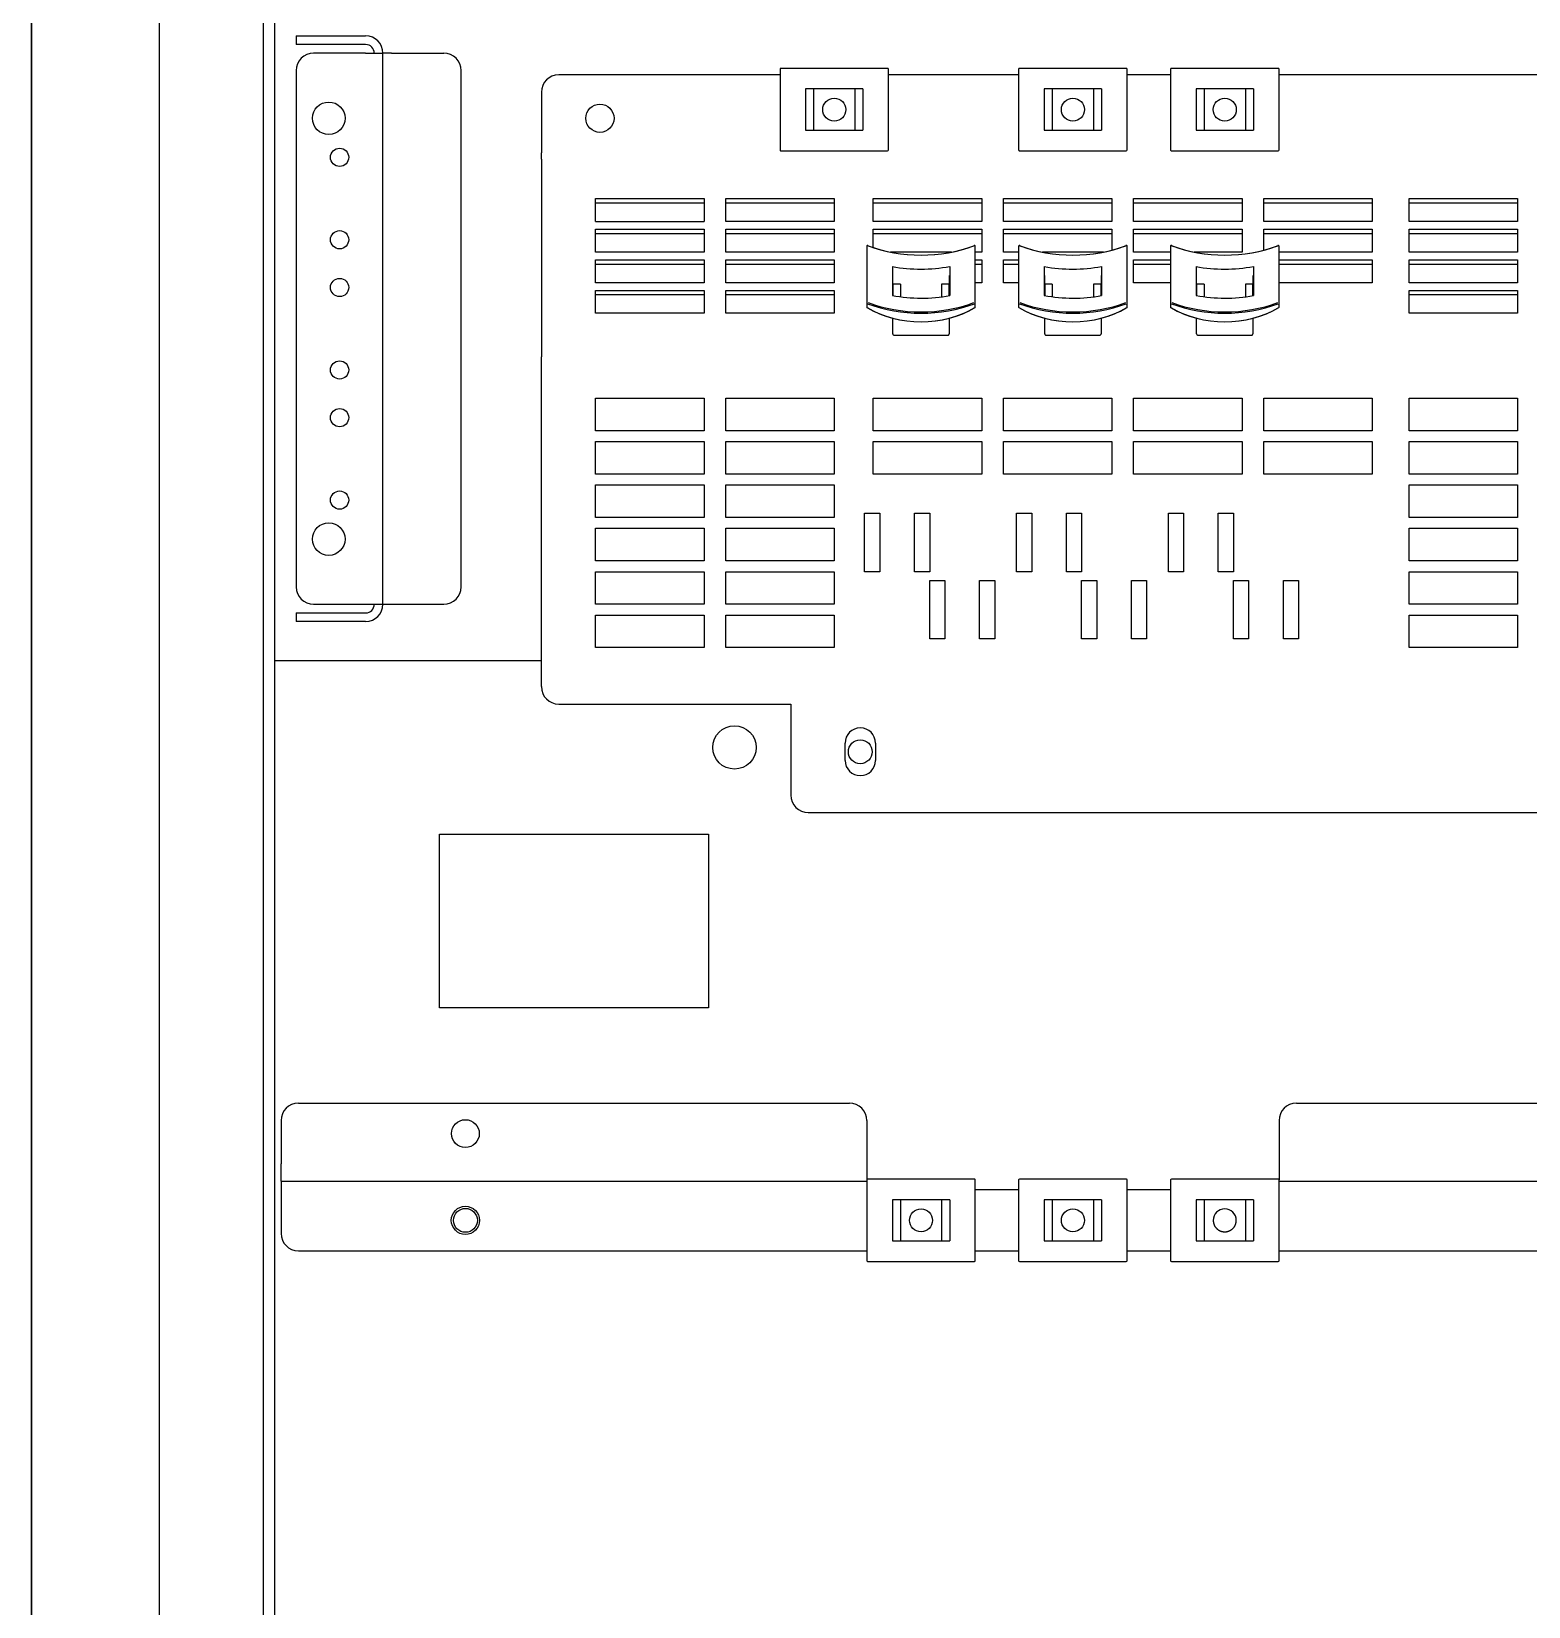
# Model space of a CAD drawing. Header units: inches. Extents: x 0 to 420, y 0 to 297.
# Drawn here: x 155.14 to 182.74, y 150.77 to 179.81 of the extents above; entities that cross this region are included whole.
import ezdxf

# ---------------------------------------------------------------- set-up
doc = ezdxf.new("R2010")
doc.units = ezdxf.units.IN
doc.layers.add('Default', color=7, linetype='Continuous')
doc.layers.add('DV1_Default', color=7, linetype='Continuous')

# ---------------------------------------------------------------- blocks, each defined once
blk = doc.blocks.new('SE')
at = {"layer": 'DV1_Default', "color": 7, "linetype": 'Continuous', "ltscale": 25.4}
for p, q in [((155.145, 238.772), (155.145, 63.492)), ((155.145, 63.492), (155.145, 238.772)), ((155.145, 238.772), (155.145, 63.492)), ((157.505, 69.572), (157.505, 232.692)), ((159.425, 131.732), (159.425, 213.972)), ((159.625, 213.972), (159.625, 131.732)), ((160.025, 179.732), (160.025, 179.572)), ((160.025, 179.732), (160.345, 179.732)), ((160.345, 179.572), (160.025, 179.572)), ((160.345, 179.732), (161.305, 179.732)), ((161.305, 179.572), (160.345, 179.572)), ((161.305, 179.412), (160.345, 179.412)), ((161.305, 179.412), (161.625, 179.412)), ((161.785, 179.412), (161.625, 179.412)), ((161.625, 169.252), (161.625, 179.412)), ((161.785, 179.412), (162.745, 179.412)), ((160.025, 179.092), (160.025, 169.572)), ((163.065, 169.572), (163.065, 179.092)), ((168.945, 179.012), (164.865, 179.012)), ((168.945, 179.116), (168.945, 177.628)), ((170.929, 179.132), (168.961, 179.132)), ((170.945, 177.628), (170.945, 179.116)), ((173.345, 179.012), (170.945, 179.012)), ((173.345, 179.116), (173.345, 177.628)), ((175.329, 179.132), (173.361, 179.132)), ((175.345, 177.628), (175.345, 179.116)), ((176.145, 179.012), (175.345, 179.012)), ((176.145, 179.116), (176.145, 177.628)), ((178.129, 179.132), (176.161, 179.132)), ((178.145, 177.628), (178.145, 179.116)), ((192.825, 179.012), (178.145, 179.012)), ((164.545, 178.692), (164.545, 177.572)), ((169.417, 178.752), (169.417, 177.992)), ((170.473, 178.752), (169.417, 178.752)), ((169.565, 178.752), (169.565, 177.992)), ((170.325, 178.752), (170.325, 177.992)), ((170.473, 178.752), (170.473, 177.992)), ((173.817, 178.752), (173.817, 177.992)), ((174.873, 178.752), (173.817, 178.752)), ((173.965, 178.752), (173.965, 177.992)), ((174.725, 178.752), (174.725, 177.992)), ((174.873, 178.752), (174.873, 177.992)), ((176.617, 178.752), (176.617, 177.992)), ((177.673, 178.752), (176.617, 178.752)), ((176.765, 178.752), (176.765, 177.992)), ((177.525, 178.752), (177.525, 177.992)), ((177.673, 178.752), (177.673, 177.992)), ((169.417, 177.992), (170.473, 177.992)), ((173.817, 177.992), (174.873, 177.992)), ((176.617, 177.992), (177.673, 177.992)), ((164.545, 177.458), (164.545, 177.572)), ((164.545, 177.458), (164.545, 174.011)), ((168.961, 177.612), (170.929, 177.612)), ((173.361, 177.612), (175.329, 177.612)), ((176.161, 177.612), (178.129, 177.612)), ((165.545, 176.308), (165.545, 176.731)), ((165.545, 176.731), (167.545, 176.731)), ((167.545, 176.646), (165.545, 176.646)), ((167.545, 176.731), (167.545, 176.308)), ((167.945, 176.308), (167.945, 176.731)), ((167.945, 176.731), (169.945, 176.731)), ((169.945, 176.646), (167.945, 176.646)), ((169.945, 176.731), (169.945, 176.308)), ((170.665, 176.308), (170.665, 176.731)), ((170.665, 176.731), (172.665, 176.731)), ((172.665, 176.646), (170.665, 176.646)), ((172.665, 176.731), (172.665, 176.308)), ((173.065, 176.308), (173.065, 176.731)), ((173.065, 176.731), (175.065, 176.731)), ((175.065, 176.646), (173.065, 176.646)), ((175.065, 176.731), (175.065, 176.308)), ((175.465, 176.308), (175.465, 176.731)), ((175.465, 176.731), (177.465, 176.731)), ((177.465, 176.646), (175.465, 176.646)), ((177.465, 176.731), (177.465, 176.308)), ((177.865, 176.308), (177.865, 176.731)), ((177.865, 176.731), (179.865, 176.731)), ((179.865, 176.646), (177.865, 176.646)), ((179.865, 176.731), (179.865, 176.308)), ((180.545, 176.308), (180.545, 176.731)), ((180.545, 176.731), (182.545, 176.731)), ((182.545, 176.646), (180.545, 176.646)), ((182.545, 176.731), (182.545, 176.308)), ((165.545, 176.308), (167.545, 176.308)), ((169.945, 176.308), (167.945, 176.308)), ((172.665, 176.308), (170.665, 176.308)), ((175.065, 176.308), (173.065, 176.308)), ((177.465, 176.308), (175.465, 176.308)), ((179.865, 176.308), (177.865, 176.308)), ((182.545, 176.308), (180.545, 176.308)), ((165.545, 175.744), (165.545, 176.167)), ((165.545, 176.167), (167.545, 176.167)), ((167.545, 176.082), (165.545, 176.082)), ((167.545, 176.167), (167.545, 175.744)), ((167.945, 175.744), (167.945, 176.167)), ((167.945, 176.167), (169.945, 176.167)), ((169.945, 176.082), (167.945, 176.082)), ((169.945, 176.167), (169.945, 175.744)), ((170.665, 175.828), (170.665, 176.167)), ((170.665, 176.167), (172.665, 176.167)), ((172.665, 176.082), (170.665, 176.082)), ((172.665, 176.167), (172.665, 175.744)), ((173.065, 175.744), (173.065, 176.167)), ((173.065, 176.167), (175.065, 176.167)), ((175.065, 176.082), (173.065, 176.082)), ((175.065, 176.167), (175.065, 175.78)), ((175.465, 175.744), (175.465, 176.167)), ((175.465, 176.167), (177.465, 176.167)), ((177.465, 176.082), (175.465, 176.082)), ((177.465, 176.167), (177.465, 175.744)), ((177.865, 175.78), (177.865, 176.167)), ((177.865, 176.167), (179.865, 176.167)), ((179.865, 176.082), (177.865, 176.082)), ((179.865, 176.167), (179.865, 175.744)), ((180.545, 175.744), (180.545, 176.167)), ((180.545, 176.167), (182.545, 176.167)), ((182.545, 176.082), (180.545, 176.082)), ((182.545, 176.167), (182.545, 175.744)), ((167.545, 175.744), (165.545, 175.744)), ((169.945, 175.744), (167.945, 175.744)), ((170.545, 175.852), (170.545, 174.803)), ((172.108, 175.744), (170.982, 175.744)), ((172.545, 174.803), (172.545, 175.852)), ((172.665, 175.744), (172.545, 175.744)), ((173.345, 175.744), (173.065, 175.744)), ((173.345, 175.852), (173.345, 174.803)), ((174.908, 175.744), (173.782, 175.744)), ((175.345, 174.803), (175.345, 175.852)), ((176.145, 175.744), (175.465, 175.744)), ((176.145, 175.852), (176.145, 174.803)), ((177.465, 175.744), (176.582, 175.744)), ((178.145, 174.803), (178.145, 175.852)), ((179.865, 175.744), (178.145, 175.744)), ((182.545, 175.744), (180.545, 175.744)), ((165.545, 175.18), (165.545, 175.603)), ((165.545, 175.603), (167.545, 175.603)), ((167.545, 175.518), (165.545, 175.518)), ((167.545, 175.603), (167.545, 175.18)), ((167.945, 175.18), (167.945, 175.603)), ((167.945, 175.603), (169.945, 175.603)), ((169.945, 175.518), (167.945, 175.518)), ((169.945, 175.603), (169.945, 175.18)), ((171.017, 175.481), (171.017, 174.945)), ((172.073, 175.481), (172.073, 174.945)), ((172.545, 175.603), (172.665, 175.603)), ((172.665, 175.518), (172.545, 175.518)), ((172.665, 175.603), (172.665, 175.18)), ((173.065, 175.18), (173.065, 175.603)), ((173.065, 175.603), (173.345, 175.603)), ((173.345, 175.518), (173.065, 175.518)), ((173.817, 175.481), (173.817, 174.945)), ((174.873, 175.481), (174.873, 174.945)), ((175.465, 175.18), (175.465, 175.603)), ((175.465, 175.603), (176.145, 175.603)), ((176.145, 175.518), (175.465, 175.518)), ((176.617, 175.481), (176.617, 174.945)), ((177.673, 175.481), (177.673, 174.945)), ((178.145, 175.603), (179.865, 175.603)), ((179.865, 175.518), (178.145, 175.518)), ((179.865, 175.603), (179.865, 175.18)), ((180.545, 175.18), (180.545, 175.603)), ((180.545, 175.603), (182.545, 175.603)), ((182.545, 175.518), (180.545, 175.518)), ((182.545, 175.603), (182.545, 175.18)), ((167.545, 175.18), (165.545, 175.18)), ((169.945, 175.18), (167.945, 175.18)), ((171.025, 175.154), (171.025, 175.316)), ((171.165, 175.154), (171.025, 175.154)), ((171.025, 175.154), (171.025, 174.944)), ((171.165, 175.154), (171.165, 174.926)), ((172.065, 175.154), (171.925, 175.154)), ((171.925, 175.154), (171.925, 174.927)), ((172.065, 175.316), (172.065, 175.154)), ((172.065, 174.944), (172.065, 175.154)), ((172.665, 175.18), (172.545, 175.18)), ((173.345, 175.18), (173.065, 175.18)), ((173.825, 175.154), (173.825, 175.316)), ((173.965, 175.154), (173.825, 175.154)), ((173.825, 175.154), (173.825, 174.944)), ((173.965, 175.154), (173.965, 174.926)), ((174.865, 175.154), (174.725, 175.154)), ((174.725, 175.154), (174.725, 174.927)), ((174.865, 175.316), (174.865, 175.154)), ((174.865, 174.944), (174.865, 175.154)), ((176.145, 175.18), (175.465, 175.18)), ((176.625, 175.154), (176.625, 175.316)), ((176.765, 175.154), (176.625, 175.154)), ((176.625, 175.154), (176.625, 174.944)), ((176.765, 175.154), (176.765, 174.926)), ((177.665, 175.154), (177.525, 175.154)), ((177.525, 175.154), (177.525, 174.927)), ((177.665, 175.316), (177.665, 175.154)), ((177.665, 174.944), (177.665, 175.154)), ((179.865, 175.18), (178.145, 175.18)), ((182.545, 175.18), (180.545, 175.18)), ((165.545, 174.616), (165.545, 175.039)), ((165.545, 175.039), (167.545, 175.039)), ((167.545, 174.954), (165.545, 174.954)), ((167.545, 175.039), (167.545, 174.616)), ((167.945, 174.616), (167.945, 175.039)), ((167.945, 175.039), (169.945, 175.039)), ((169.945, 174.954), (167.945, 174.954)), ((169.945, 175.039), (169.945, 174.616)), ((180.545, 174.616), (180.545, 175.039)), ((180.545, 175.039), (182.545, 175.039)), ((182.545, 174.954), (180.545, 174.954)), ((182.545, 175.039), (182.545, 174.616)), ((167.545, 174.616), (165.545, 174.616)), ((169.945, 174.616), (167.945, 174.616)), ((170.545, 174.803), (170.545, 174.73)), ((172.545, 174.73), (172.545, 174.803)), ((173.345, 174.803), (173.345, 174.73)), ((175.345, 174.73), (175.345, 174.803)), ((176.145, 174.803), (176.145, 174.73)), ((178.145, 174.73), (178.145, 174.803)), ((182.545, 174.616), (180.545, 174.616)), ((171.025, 174.236), (171.025, 174.524)), ((172.065, 174.524), (172.065, 174.236)), ((173.825, 174.236), (173.825, 174.524)), ((174.865, 174.524), (174.865, 174.236)), ((176.625, 174.236), (176.625, 174.524)), ((177.665, 174.524), (177.665, 174.236)), ((164.545, 174.011), (164.545, 173.812)), ((171.049, 174.215), (172.041, 174.215)), ((173.849, 174.215), (174.841, 174.215)), ((176.649, 174.215), (177.641, 174.215)), ((164.545, 167.732), (164.545, 173.812)), ((165.545, 172.452), (165.545, 173.052)), ((165.545, 173.052), (167.545, 173.052)), ((167.545, 173.052), (167.545, 172.452)), ((167.945, 172.452), (167.945, 173.052)), ((167.945, 173.052), (169.945, 173.052)), ((169.945, 173.052), (169.945, 172.452)), ((170.665, 172.452), (170.665, 173.052)), ((170.665, 173.052), (172.665, 173.052)), ((172.665, 173.052), (172.665, 172.452)), ((173.065, 172.452), (173.065, 173.052)), ((173.065, 173.052), (175.065, 173.052)), ((175.065, 173.052), (175.065, 172.452)), ((175.465, 172.452), (175.465, 173.052)), ((175.465, 173.052), (177.465, 173.052)), ((177.465, 173.052), (177.465, 172.452)), ((177.865, 172.452), (177.865, 173.052)), ((177.865, 173.052), (179.865, 173.052)), ((179.865, 173.052), (179.865, 172.452)), ((180.545, 172.452), (180.545, 173.052)), ((180.545, 173.052), (182.545, 173.052)), ((182.545, 173.052), (182.545, 172.452)), ((167.545, 172.452), (165.545, 172.452)), ((165.545, 171.652), (165.545, 172.252)), ((165.545, 172.252), (167.545, 172.252)), ((167.545, 172.252), (167.545, 171.652)), ((169.945, 172.452), (167.945, 172.452)), ((167.945, 171.652), (167.945, 172.252)), ((167.945, 172.252), (169.945, 172.252)), ((169.945, 172.252), (169.945, 171.652)), ((172.665, 172.452), (170.665, 172.452)), ((170.665, 171.652), (170.665, 172.252)), ((170.665, 172.252), (172.665, 172.252)), ((172.665, 172.252), (172.665, 171.652)), ((175.065, 172.452), (173.065, 172.452)), ((173.065, 171.652), (173.065, 172.252)), ((173.065, 172.252), (175.065, 172.252)), ((175.065, 172.252), (175.065, 171.652)), ((177.465, 172.452), (175.465, 172.452)), ((175.465, 171.652), (175.465, 172.252)), ((175.465, 172.252), (177.465, 172.252)), ((177.465, 172.252), (177.465, 171.652)), ((179.865, 172.452), (177.865, 172.452)), ((177.865, 171.652), (177.865, 172.252)), ((177.865, 172.252), (179.865, 172.252)), ((179.865, 172.252), (179.865, 171.652)), ((182.545, 172.452), (180.545, 172.452)), ((180.545, 171.652), (180.545, 172.252)), ((180.545, 172.252), (182.545, 172.252)), ((182.545, 172.252), (182.545, 171.652)), ((167.545, 171.652), (165.545, 171.652)), ((169.945, 171.652), (167.945, 171.652)), ((172.665, 171.652), (170.665, 171.652)), ((175.065, 171.652), (173.065, 171.652)), ((177.465, 171.652), (175.465, 171.652)), ((179.865, 171.652), (177.865, 171.652)), ((182.545, 171.652), (180.545, 171.652)), ((165.545, 170.852), (165.545, 171.452)), ((165.545, 171.452), (167.545, 171.452)), ((167.545, 171.452), (167.545, 170.852)), ((167.945, 170.852), (167.945, 171.452)), ((167.945, 171.452), (169.945, 171.452)), ((169.945, 171.452), (169.945, 170.852)), ((180.545, 170.852), (180.545, 171.452)), ((180.545, 171.452), (182.545, 171.452)), ((182.545, 171.452), (182.545, 170.852)), ((167.545, 170.852), (165.545, 170.852)), ((169.945, 170.852), (167.945, 170.852)), ((170.505, 169.852), (170.505, 170.932)), ((170.505, 170.932), (170.785, 170.932)), ((170.785, 170.932), (170.785, 169.852)), ((171.425, 169.852), (171.425, 170.932)), ((171.425, 170.932), (171.705, 170.932)), ((171.705, 170.932), (171.705, 169.852)), ((173.305, 169.852), (173.305, 170.932)), ((173.305, 170.932), (173.585, 170.932)), ((173.585, 170.932), (173.585, 169.852)), ((174.225, 169.852), (174.225, 170.932)), ((174.225, 170.932), (174.505, 170.932)), ((174.505, 170.932), (174.505, 169.852)), ((176.105, 169.852), (176.105, 170.932)), ((176.105, 170.932), (176.385, 170.932)), ((176.385, 170.932), (176.385, 169.852)), ((177.025, 169.852), (177.025, 170.932)), ((177.025, 170.932), (177.305, 170.932)), ((177.305, 170.932), (177.305, 169.852)), ((182.545, 170.852), (180.545, 170.852)), ((165.545, 170.052), (165.545, 170.652)), ((165.545, 170.652), (167.545, 170.652)), ((167.545, 170.652), (167.545, 170.052)), ((167.945, 170.052), (167.945, 170.652)), ((167.945, 170.652), (169.945, 170.652)), ((169.945, 170.652), (169.945, 170.052)), ((180.545, 170.052), (180.545, 170.652)), ((180.545, 170.652), (182.545, 170.652)), ((182.545, 170.652), (182.545, 170.052)), ((167.545, 170.052), (165.545, 170.052)), ((169.945, 170.052), (167.945, 170.052)), ((182.545, 170.052), (180.545, 170.052)), ((165.545, 169.252), (165.545, 169.852)), ((165.545, 169.852), (167.545, 169.852)), ((167.545, 169.852), (167.545, 169.252)), ((167.945, 169.252), (167.945, 169.852)), ((167.945, 169.852), (169.945, 169.852)), ((169.945, 169.852), (169.945, 169.252)), ((170.785, 169.852), (170.505, 169.852)), ((171.705, 169.852), (171.425, 169.852)), ((171.705, 168.612), (171.705, 169.692)), ((171.705, 169.692), (171.985, 169.692)), ((171.985, 169.692), (171.985, 168.612)), ((172.625, 168.612), (172.625, 169.692)), ((172.625, 169.692), (172.905, 169.692)), ((172.905, 169.692), (172.905, 168.612)), ((173.585, 169.852), (173.305, 169.852)), ((174.505, 169.852), (174.225, 169.852)), ((174.505, 168.612), (174.505, 169.692)), ((174.505, 169.692), (174.785, 169.692)), ((174.785, 169.692), (174.785, 168.612)), ((175.425, 168.612), (175.425, 169.692)), ((175.425, 169.692), (175.705, 169.692)), ((175.705, 169.692), (175.705, 168.612)), ((176.385, 169.852), (176.105, 169.852)), ((177.305, 169.852), (177.025, 169.852)), ((177.305, 168.612), (177.305, 169.692)), ((177.305, 169.692), (177.585, 169.692)), ((177.585, 169.692), (177.585, 168.612)), ((178.225, 168.612), (178.225, 169.692)), ((178.225, 169.692), (178.505, 169.692)), ((178.505, 169.692), (178.505, 168.612)), ((180.545, 169.252), (180.545, 169.852)), ((180.545, 169.852), (182.545, 169.852)), ((182.545, 169.852), (182.545, 169.252)), ((160.025, 169.092), (160.025, 168.932)), ((160.025, 169.092), (160.345, 169.092)), ((160.345, 169.252), (161.305, 169.252)), ((160.345, 169.092), (161.305, 169.092)), ((161.305, 169.252), (161.625, 169.252)), ((161.625, 169.252), (161.785, 169.252)), ((161.785, 169.252), (162.745, 169.252)), ((167.545, 169.252), (165.545, 169.252)), ((165.545, 168.452), (165.545, 169.052)), ((165.545, 169.052), (167.545, 169.052)), ((167.545, 169.052), (167.545, 168.452)), ((169.945, 169.252), (167.945, 169.252)), ((167.945, 168.452), (167.945, 169.052)), ((167.945, 169.052), (169.945, 169.052)), ((169.945, 169.052), (169.945, 168.452)), ((182.545, 169.252), (180.545, 169.252)), ((180.545, 168.452), (180.545, 169.052)), ((180.545, 169.052), (182.545, 169.052)), ((182.545, 169.052), (182.545, 168.452)), ((160.345, 168.932), (160.025, 168.932)), ((161.305, 168.932), (160.345, 168.932)), ((167.545, 168.452), (165.545, 168.452)), ((169.945, 168.452), (167.945, 168.452)), ((171.985, 168.612), (171.705, 168.612)), ((172.905, 168.612), (172.625, 168.612)), ((174.785, 168.612), (174.505, 168.612)), ((175.705, 168.612), (175.425, 168.612)), ((177.585, 168.612), (177.305, 168.612)), ((178.505, 168.612), (178.225, 168.612)), ((182.545, 168.452), (180.545, 168.452)), ((159.625, 168.212), (160.265, 168.212)), ((160.265, 168.212), (164.545, 168.212)), ((164.865, 167.412), (169.145, 167.412)), ((169.145, 167.412), (169.145, 165.732)), ((170.145, 166.372), (170.145, 166.692)), ((170.705, 166.692), (170.705, 166.372)), ((169.465, 165.412), (188.825, 165.412)), ((162.665, 161.812), (162.665, 165.012)), ((162.665, 165.012), (167.625, 165.012)), ((167.625, 165.012), (167.625, 161.812)), ((167.625, 161.812), (162.665, 161.812)), ((160.065, 160.052), (170.225, 160.052)), ((178.465, 160.052), (198.225, 160.052)), ((159.745, 159.732), (159.745, 158.932)), ((170.545, 159.732), (170.545, 158.932)), ((178.145, 159.732), (178.145, 158.932)), ((159.745, 158.612), (159.745, 158.932)), ((170.545, 158.932), (170.545, 158.636)), ((178.145, 158.932), (178.145, 158.636)), ((159.745, 158.612), (170.545, 158.612)), ((159.745, 158.612), (159.745, 158.452)), ((170.545, 158.636), (170.545, 157.148)), ((172.529, 158.652), (170.561, 158.652)), ((172.545, 157.148), (172.545, 158.636)), ((173.345, 158.636), (173.345, 157.148)), ((175.329, 158.652), (173.361, 158.652)), ((175.345, 157.148), (175.345, 158.636)), ((176.145, 158.636), (176.145, 157.148)), ((178.129, 158.652), (176.161, 158.652)), ((178.145, 157.148), (178.145, 158.636)), ((178.145, 158.612), (198.545, 158.612)), ((159.745, 158.452), (159.745, 157.652)), ((171.017, 158.272), (171.017, 157.512)), ((172.073, 158.272), (171.017, 158.272)), ((171.165, 158.272), (171.165, 157.512)), ((171.925, 158.272), (171.925, 157.512)), ((172.073, 158.272), (172.073, 157.512)), ((173.345, 158.452), (172.545, 158.452)), ((173.817, 158.272), (173.817, 157.512)), ((174.873, 158.272), (173.817, 158.272)), ((173.965, 158.272), (173.965, 157.512)), ((174.725, 158.272), (174.725, 157.512)), ((174.873, 158.272), (174.873, 157.512)), ((176.145, 158.452), (175.345, 158.452)), ((176.617, 158.272), (176.617, 157.512)), ((177.673, 158.272), (176.617, 158.272)), ((176.765, 158.272), (176.765, 157.512)), ((177.525, 158.272), (177.525, 157.512)), ((177.673, 158.272), (177.673, 157.512)), ((171.017, 157.512), (172.073, 157.512)), ((173.817, 157.512), (174.873, 157.512)), ((176.617, 157.512), (177.673, 157.512)), ((160.065, 157.332), (170.545, 157.332)), ((170.561, 157.132), (172.529, 157.132)), ((172.545, 157.332), (173.345, 157.332)), ((173.361, 157.132), (175.329, 157.132)), ((175.345, 157.332), (176.145, 157.332)), ((176.161, 157.132), (178.129, 157.132)), ((178.145, 157.332), (198.225, 157.332))]:
    blk.add_line(p, q, dxfattribs=at)
for centre, radius in [((160.625, 178.212), 0.3), ((165.625, 178.212), 0.26), ((169.945, 178.372), 0.212), ((174.345, 178.372), 0.212), ((177.145, 178.372), 0.212), ((160.825, 177.492), 0.168), ((160.825, 175.972), 0.168), ((160.825, 175.092), 0.168), ((160.825, 173.572), 0.168), ((160.825, 172.692), 0.168), ((160.825, 171.172), 0.168), ((160.625, 170.452), 0.3), ((168.105, 166.612), 0.4), ((170.425, 166.532), 0.22), ((163.145, 159.492), 0.256), ((163.145, 157.892), 0.26), ((163.145, 157.892), 0.22), ((171.545, 157.892), 0.212), ((174.345, 157.892), 0.212)]:
    blk.add_circle(centre, radius, dxfattribs=at)
for centre, radius, start, end in [((161.305, 179.412), 0.32, 0, 90), ((161.305, 179.412), 0.16, 0, 90), ((160.345, 179.092), 0.32, 90, 180), ((162.745, 179.092), 0.32, 0, 90), ((164.865, 178.692), 0.32, 90, 180), ((168.961, 179.116), 0.016, 90.0009, 180), ((170.929, 179.116), 0.016, 0, 89.9991), ((173.361, 179.116), 0.016, 90.0009, 180), ((175.329, 179.116), 0.016, 0, 89.9991), ((176.161, 179.116), 0.016, 90.0009, 180), ((178.129, 179.116), 0.016, 0, 89.9991), ((168.961, 177.628), 0.016, 180, 270.0009), ((170.929, 177.628), 0.016, 270.0009, 360), ((173.361, 177.628), 0.016, 180, 270.0009), ((175.329, 177.628), 0.016, 270.0009, 360), ((176.161, 177.628), 0.016, 180, 270.0009), ((178.129, 177.628), 0.016, 270.0009, 360), ((170.561, 175.852), 0.016, 69.3347, 180), ((172.529, 175.852), 0.016, 0, 110.6653), ((173.361, 175.852), 0.016, 69.3347, 180), ((175.329, 175.852), 0.016, 0, 110.6653), ((176.161, 175.852), 0.016, 69.3347, 180), ((178.129, 175.852), 0.016, 0, 110.6653), ((171.536, 178.337), 2.906, 259.6967, 280.6443), ((174.336, 178.337), 2.906, 259.6967, 280.6443), ((177.136, 178.337), 2.906, 259.6967, 280.6443), ((171.554, 177.801), 2.906, 259.3557, 280.3033), ((174.354, 177.801), 2.906, 259.3557, 280.3033), ((177.154, 177.801), 2.906, 259.3557, 280.3033), ((170.561, 174.73), 0.016, 180, 238.4632), ((172.529, 174.73), 0.016, 301.5368, 360), ((173.361, 174.73), 0.016, 180, 238.4632), ((175.329, 174.73), 0.016, 301.5368, 360), ((176.161, 174.73), 0.016, 180, 238.4632), ((178.129, 174.73), 0.016, 301.5368, 360), ((171.048, 174.237), 0.0227, 182.678, 273.677), ((173.848, 174.237), 0.0227, 182.678, 273.677), ((176.648, 174.237), 0.0227, 182.678, 273.677), ((160.345, 169.572), 0.32, 180, 270), ((162.745, 169.572), 0.32, 270, 360), ((161.305, 169.252), 0.16, 270, 360), ((161.305, 169.252), 0.32, 270, 360), ((164.865, 167.732), 0.32, 180, 270), ((170.425, 166.692), 0.28, 0, 180), ((170.425, 166.372), 0.28, 180, 360), ((169.465, 165.732), 0.32, 180, 270), ((160.065, 159.732), 0.32, 90, 180), ((170.225, 159.732), 0.32, 0, 90), ((178.465, 159.732), 0.32, 90, 180), ((170.561, 158.636), 0.016, 90.0009, 180), ((172.529, 158.636), 0.016, 0, 90.0009), ((173.361, 158.636), 0.016, 90.0009, 180), ((175.329, 158.636), 0.016, 0, 90.0009), ((176.161, 158.636), 0.016, 90.0009, 180), ((178.129, 158.636), 0.016, 0, 90.0009), ((177.145, 157.892), 0.212, 0, 180), ((160.065, 157.652), 0.32, 180, 270), ((170.561, 157.148), 0.016, 180, 269.9991), ((172.529, 157.148), 0.016, 270.0009, 360), ((173.361, 157.148), 0.016, 180, 269.9991), ((175.329, 157.148), 0.016, 270.0009, 360), ((176.161, 157.148), 0.016, 180, 269.9991), ((178.129, 157.148), 0.016, 270.0009, 360)]:
    blk.add_arc(centre, radius, start, end, dxfattribs=at)
for centre, major_axis, start_param, end_param in [((171.545, 177.176), (2.096, 0), 4.223703, 5.201074), ((171.545, 177.165), (2.08, 0), 4.223703, 5.201074), ((174.345, 177.176), (2.096, 0), 4.223703, 5.201074), ((174.345, 177.165), (2.08, 0), 4.223703, 5.201074), ((177.145, 177.176), (2.096, 0), 4.223703, 5.201074), ((177.145, 177.165), (2.08, 0), 4.223703, 5.201074), ((171.545, 175.537), (1.52, 0), 3.999191, 5.425587), ((171.545, 176.105), (-2.096, 0), 1.082111, 2.059482), ((171.545, 175.526), (-1.504, 0), 0.857599, 2.283994), ((171.545, 176.116), (-2.08, 0), 1.082111, 2.059482), ((174.345, 175.537), (1.52, 0), 3.999191, 5.425587), ((174.345, 176.105), (-2.096, 0), 1.082111, 2.059482), ((174.345, 175.526), (-1.504, 0), 0.857599, 2.283994), ((174.345, 176.116), (-2.08, 0), 1.082111, 2.059482), ((177.145, 175.537), (1.52, 0), 3.999191, 5.425587), ((177.145, 176.105), (-2.096, 0), 1.082111, 2.059482), ((177.145, 175.526), (-1.504, 0), 0.857599, 2.283994), ((177.145, 176.116), (-2.08, 0), 1.082111, 2.059482)]:
    blk.add_ellipse(centre, major_axis=major_axis, ratio=0.709377, start_param=start_param, end_param=end_param, dxfattribs=at)
for points in [[(172.041, 174.215), (172.044, 174.215), (172.049, 174.215), (172.056, 174.219), (172.062, 174.225), (172.064, 174.231), (172.065, 174.235), (172.065, 174.236)], [(174.841, 174.215), (174.844, 174.215), (174.849, 174.215), (174.856, 174.219), (174.862, 174.225), (174.864, 174.231), (174.865, 174.235), (174.865, 174.236)], [(177.641, 174.215), (177.644, 174.215), (177.649, 174.215), (177.656, 174.219), (177.662, 174.225), (177.664, 174.231), (177.665, 174.235), (177.665, 174.236)]]:
    blk.add_open_spline(points, degree=3, knots=[0, 0, 0, 0, 0.20869, 0.448527, 0.668631, 0.879585, 1, 1, 1, 1], dxfattribs=at)
blk.add_rational_spline([(176.933, 157.892), (176.933, 157.767), (177.021, 157.68), (177.145, 157.68), (177.268, 157.68), (177.357, 157.767), (177.357, 157.892)], [1.15675898815, 0.938030763413, 0.948198678193, 1.18726273249, 0.948198678194, 0.938030763413, 1.15675898815], degree=3, knots=[0, 0, 0, 0, 0.5, 0.5, 0.5, 1, 1, 1, 1], dxfattribs=at)

msp = doc.modelspace()

# ---------------------------------------------------------------- block references
at = {"layer": 'Default'}
msp.add_blockref('SE', (0, 0), dxfattribs=at)

doc.saveas('drawing.dxf')
